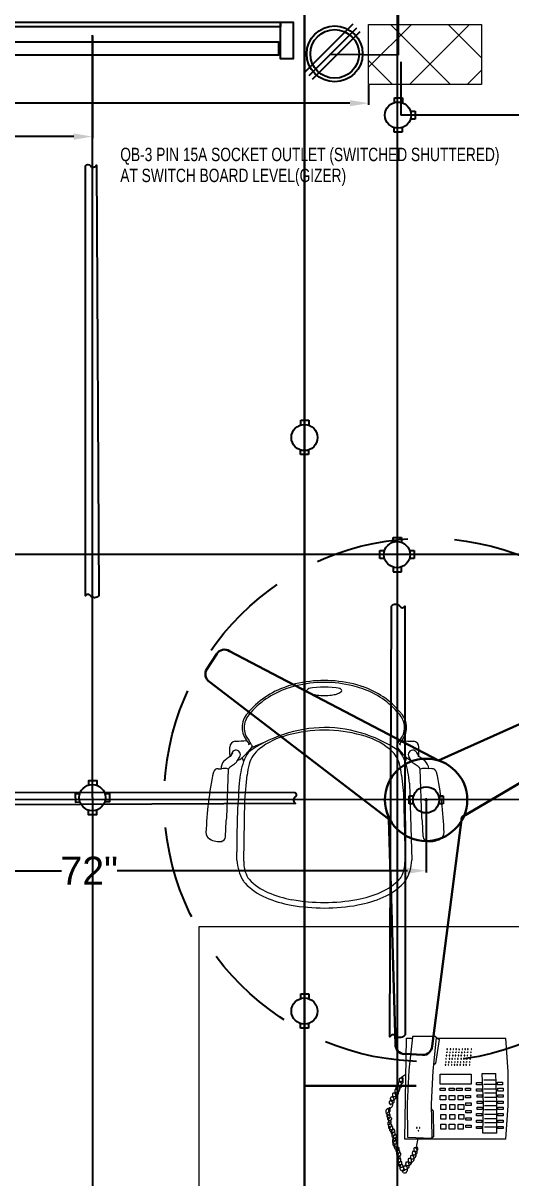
# Model space of a CAD drawing. Header units: inches. Extents: x 112 to 4169, y -2569 to 841.
# Drawn here: x 719.1 to 771.2, y -1002.8 to -879.3 of the extents above; entities that cross this region are included whole.
import ezdxf

# ---------------------------------------------------------------- set-up
doc = ezdxf.new("R2010")
doc.units = ezdxf.units.IN
doc.header["$MEASUREMENT"] = 0
doc.linetypes.add('DASHED', pattern=[0.75, 0.5, -0.25])
doc.layers.get('Defpoints').update_dxf_attribs({"lineweight": 0})
for name, color, linetype in [('Cables', 7, 'Continuous'), ('Layer 1', 7, 'Continuous'), ('Lights', 7, 'Continuous'), ('PVC Conduit and Circular Boxes', 7, 'Continuous'), ('Sockets', 7, 'Continuous')]:
    doc.layers.add(name, color=color, linetype=linetype)
for name, color, linetype, lineweight in [('E-CF-Ceiling-Fan', 42, 'Continuous', 30), ('ID-FURN', 7, 'Continuous', 15), ('Switchboard', 30, 'Continuous', 13)]:
    doc.layers.add(name, color=color, linetype=linetype, lineweight=lineweight)
doc.styles.get("Standard").update_dxf_attribs({"font": 'arial.ttf'})
doc.styles.add('Swiss721', font='swisscl.ttf')
doc.dimstyles.get("Standard").update_dxf_attribs({"dimtxt": 3, "dimasz": 2, "dimexe": 0.18, "dimexo": 0.0625, "dimgap": 0.09, "dimtad": 0, "dimtih": 1, "dimtoh": 1, "dimdec": 0, "dimzin": 0, "dimdsep": 46, "dimtxsty": 'Standard', "dimcen": 0.09, "dimclrd": 5, "dimadec": 0, "dimazin": 0, "dimtfac": 1, "dimtdec": 0, "dimtofl": 0, "dimtmove": 0, "dimatfit": 3, "dimfxl": 1, "dimtolj": 1, "dimtzin": 0, "dimarcsym": 0})

# ---------------------------------------------------------------- blocks, each defined once
blk = doc.blocks.new("VISITOR'S CHAIR")
at = {"layer": 'ID-FURN'}
for p, q in [((-238.2, 446.3), (-237.2, 446.4)), ((-206.3, 445.5), (-200.5, 437.8)), ((-200.5, 437.8), (-204.1, 436)), ((-194.5, 436.8), (-202.2, 448.9)), ((-159.3, 443.5), (-195.6, 428)), ((194, 436.8), (201.7, 448.9)), ((205.7, 445.5), (199.9, 437.8)), ((199.9, 437.8), (203.6, 436)), ((-252.9, 410.4), (-252.9, 430.1)), ((-246, 415.4), (-252.2, 404.9)), ((-233.9, 391.5), (-226.3, 404.1)), ((-209.3, 412.3), (-220.1, 402)), ((-220.1, 402), (-216.3, 391.6)), ((-194.5, 429.2), (-209.3, 412.3)), ((194, 429.2), (208.8, 412.3)), ((208.8, 412.3), (219.5, 402)), ((219.5, 402), (215.7, 391.6)), ((233.4, 391.5), (225.8, 404.1)), ((245.5, 415.4), (251.7, 404.9)), ((252.4, 410.4), (252.4, 430.1)), ((-283.6, 372.6), (-275.2, 372.4)), ((-260.9, 241.4), (-256.5, 371.2)), ((-251, 378.4), (-240.1, 385.8)), ((250.5, 378.4), (239.5, 385.8)), ((260.4, 241.4), (255.9, 371.2)), ((286.6, 372.6), (278.2, 372.4)), ((-212.8, 288.2), (-206.4, 356.1)), ((206, 355.1), (211.1, 306.6)), ((226.9, 334), (233.3, 127.6)), ((-215.8, 125.5), (-212.8, 288.2)), ((211.1, 306.6), (215.2, 125.7)), ((-264.1, 191.1), (-262.6, 231.9)), ((-262.6, 231.9), (-260.9, 241.4)), ((262, 231.9), (260.4, 241.4)), ((263.5, 191.1), (262, 231.9)), ((-233.8, 127.6), (-234.4, 150.3))]:
    blk.add_line(p, q, dxfattribs=at)
for centre, major_axis, ratio, start_param, end_param in [((-30.7, 376.8), (160.1, 160.1), 1, 1.106098, 1.669765), ((-30.7, 376.8), (156.4, 156.4), 1, 1.106098, 1.669765), ((-25.5, 384.4), (156.3, 156.3), 1, 1.024131, 1.139863), ((-25.5, 384.4), (-152.5, 152.5), 1, -0.546665, -0.430933), ((0, 279.6), (232.5, 232.5), 1, 0.786111, 1.024131), ((0, 279.6), (-228.8, 228.8), 1, -0.784686, -0.546665), ((-22.4, 552.7), (28, 28), 1, 1.306571, 1.384862), ((-0.3, 358.6), (-164.3, 164.3), 1, -0.967168, -0.603629), ((-0.5, 279.6), (232.5, 232.5), 1, 0.546665, 0.784686), ((-0.5, 279.6), (-228.8, 228.8), 1, -1.024131, -0.786111), ((21.8, 552.7), (-28, 28), 1, -1.384862, -1.299686), ((25, 384.4), (-152.5, 152.5), 1, -1.139863, -1.024131), ((25, 384.4), (-156.3, 156.3), 1, -1.139863, -1.024131), ((27.8, 374.8), (158.5, 158.5), 1, 6.197379, 6.741162), ((27.8, 374.8), (-162.3, 162.3), 1, 4.626582, 5.170366), ((-42.1, 581.5), (-3.34, 3.34), 1, -0.185935, 0.785398), ((-42.1, 581.5), (3.34, 3.34), 1, 2.356194, 3.327527), ((-22.4, 610.3), (-28, 28), 1, 1.756731, 2.080357), ((-9.1, 657.2), (-62.5, 62.5), 1, 2.080357, 2.239483), ((-0.3, 732.5), (-116.1, 116.1), 1, 2.239483, 2.356194), ((-0.3, 732.5), (-116.1, 116.1), 1, 2.356194, 2.472906), ((8.6, 657.2), (62.5, 62.5), 1, 4.043702, 4.202828), ((21.8, 610.3), (28, 28), 1, 4.202828, 4.526454), ((41.5, 581.5), (3.34, 3.34), 1, 5.497787, 6.46912), ((41.5, 581.5), (-3.34, 3.34), 1, 2.955658, 3.926991), ((-162.3, 482.7), (40.7, 40.7), 1, 1.641382, 2.3562), ((-162.3, 482.7), (-37, 37), 1, 0.070585, 0.785404), ((85, 416), (108.9, 108.9), 1, 6.212612, 6.231759), ((161.7, 482.7), (37, 37), 1, 5.497793, 6.212612), ((85, 416), (112.6, 112.6), 1, 6.212612, 6.231759), ((161.7, 482.7), (-40.7, 40.7), 1, 3.926985, 4.641803), ((-162.3, 482.7), (40.7, 40.7), 1, 2.3562, 3.058022), ((-162.3, 482.7), (37, 37), 1, 2.3562, 3.058022), ((3.5, 124), (253.6, 253.6), 1, 0.795932, 1.416989), ((-0.3, 117.9), (253.1, 253.1), 1, 0.505105, 1.065692), ((-2.1, 130.4), (-249.1, 249.1), 1, -1.424708, -0.790588), ((161.7, 482.7), (-37, 37), 1, 3.225371, 3.926997), ((161.7, 482.7), (40.7, 40.7), 1, 4.795959, 5.497781), ((-236.4, 429.9), (11.7, 11.7), 1, 0.895345, 2.346242), ((-232, 599.7), (-108.4, 108.4), 1, 2.322741, 2.51101), ((-199.3, 433), (4.34, 4.34), 1, 4.766338, 6.168083), ((-51.2, 268.5), (140.9, 140.9), 1, 1.029343, 1.444292), ((50.6, 268.5), (140.9, 140.9), 1, 0.126504, 0.541453), ((198.8, 433), (4.34, 4.34), 1, 1.685898, 3.087644), ((232.9, 610.8), (116.4, 116.4), 1, 3.774404, 3.956147), ((235.9, 429.9), (-11.7, 11.7), 1, 3.936943, 5.38784), ((-207.6, 326.1), (-64, 64), 1, -0.27183, -0.033972), ((-236.6, 411), (11.5, 11.5), 1, 2.359032, 2.700427), ((-236.3, 410.5), (-8.33, 8.33), 1, 3.308932, 6.927895), ((-237.4, 417.6), (-16.4, 16.4), 1, 2.597956, 3.176359), ((-117.7, 355.6), (-74.2, 74.2), 1, 0.158797, 0.434217), ((-122.3, 361.1), (-58.3, 58.3), 1, -0.121154, 0.49051), ((121.8, 361.1), (-58.3, 58.3), 1, 4.221879, 4.833543), ((117.2, 355.6), (74.2, 74.2), 1, 5.848968, 6.124388), ((236.9, 417.6), (-16.4, 16.4), 1, 1.53603, 2.114433), ((235.8, 410.5), (8.33, 8.33), 1, 5.638476, 9.257439), ((236.1, 411), (-11.5, 11.5), 1, 3.582758, 3.924153), ((207.1, 326.1), (64, 64), 1, 0.033972, 0.27183), ((-284.6, 360.2), (-8.76, 8.76), 1, -0.863376, 0.564498), ((-245.5, 374), (-29, 9), 0.940619, -0.371164, 0.371164), ((-268.2, 332.2), (2.3, 41.2), 0.843481, -0.27588, 0.27588), ((-243.2, 366.7), (9.99, 9.99), 1, 1.377732, 2.024937), ((-248.6, 401.1), (12.4, 12.4), 1, 4.437336, 4.934607), ((17, 316.6), (173.3, 173.3), 1, 2.044581, 2.285039), ((45.2, 326.1), (-179.2, 179.2), 1, 0.550308, 0.670712), ((-45.7, 326.1), (-179.2, 179.2), 1, 4.041677, 4.162081), ((-17.5, 316.6), (173.3, 173.3), 1, 5.568943, 5.8094), ((248.1, 401.1), (-12.4, 12.4), 1, 1.348578, 1.845849), ((242.6, 366.7), (9.99, 9.99), 1, 5.829045, 6.47625), ((269.1, 332.1), (-29.2, 29.2), 1, -1.014167, -0.462408), ((248.3, 369.9), (21.5, 21.5), 1, 5.582202, 6.32453), ((287.6, 360.2), (8.76, 8.76), 1, 5.718688, 7.146561), ((602.9, 170), (-650.5, 650.5), 1, 0.573881, 0.750879), ((-599.9, 170), (-650.5, 650.5), 1, 3.96151, 4.138508), ((1965.9, 158.7), (1555.9, 1555.9), 1, 2.276461, 2.36002), ((-297.3, 201.7), (13.6, 13.6), 1, 2.322194, 3.388756), ((-276.9, 191.2), (-9.06, 9.06), 1, 2.406079, 3.903189), ((276.4, 191.2), (-9.06, 9.06), 1, 0.8092, 2.30631), ((300.2, 201.7), (-13.6, 13.6), 1, 2.89443, 3.960991), ((-280.7, 229.2), (36.4, 36.4), 1, 3.399296, 4.068112), ((283.7, 229.2), (-36.4, 36.4), 1, 2.215073, 2.88389), ((-110, 135.1), (87.7, 87.7), 1, 2.416541, 2.868914), ((-119, 125.5), (68.4, 68.4), 1, 2.356783, 2.833835), ((118.4, 125.7), (68.4, 68.4), 1, 5.032166, 5.498375), ((110.4, 135), (-87, 87), 1, 3.422629, 3.866448), ((-133.1, 134.8), (-73.8, 73.8), 1, 1.404983, 1.497112), ((-89.5, 183.7), (-119.9, 119.9), 1, 1.547695, 1.947381), ((-169.4, 107.4), (-31.3, 31.3), 1, 1.42524, 1.547695), ((-89.5, 183.7), (109.4, 109.4), 1, 3.118491, 3.518177), ((88.8, 184.1), (109.4, 109.4), 1, 4.339484, 4.739169), ((88.8, 184.1), (119.9, 119.9), 1, 4.339484, 4.739169), ((169, 108.1), (31.3, 31.3), 1, 4.739169, 4.873442), ((136.9, 131.9), (-69.9, 69.9), 1, 3.217039, 3.320838), ((-36, 307.2), (204.6, 204.6), 1, 3.518177, 3.750397), ((34.9, 307.3), (-204.6, 204.6), 1, 2.536468, 2.768687), ((-36, 307.2), (-215, 215), 1, 1.947381, 2.1796), ((-0.9, 503.9), (-356.3, 356.3), 1, 2.1796, 2.358034), ((-0.9, 503.9), (-345.8, 345.8), 1, 2.1796, 2.358034), ((-0.9, 503.9), (345.8, 345.8), 1, 3.92883, 4.107264), ((-0.9, 503.9), (-356.3, 356.3), 1, 2.358034, 2.536468), ((34.9, 307.3), (-215, 215), 1, 2.536468, 2.768687)]:
    blk.add_ellipse(centre, major_axis=major_axis, ratio=ratio, start_param=start_param, end_param=end_param, dxfattribs=at)
blk = doc.blocks.new('TELEPHONE')
at = {"layer": 'Layer 1', "lineweight": 9}
for points in [[(10.5, 13.62), (10.32, 13.62), (10.26, 13.56), (10.2, 13.5), (10.08, 13.38), (10.08, 13.02), (10.14, 12.9), (10.2, 12.84)], [(10.74, 14.04), (10.68, 14.04), (10.56, 13.98), (10.5, 13.98), (10.32, 13.8), (10.32, 13.5), (10.38, 13.38), (10.38, 13.32), (10.44, 13.26)], [(10.92, 14.4), (10.74, 14.4), (10.62, 14.34), (10.62, 14.28), (10.56, 14.22), (10.5, 14.1), (10.5, 13.86), (10.56, 13.8), (10.62, 13.74), (10.68, 13.68)], [(10.68, 13.5), (10.68, 13.56), (10.62, 13.62), (10.5, 13.62)], [(10.92, 13.92), (10.86, 13.98), (10.8, 14.04), (10.68, 14.04)], [(10.68, 13.68), (10.74, 13.68), (10.74, 13.62), (10.8, 13.62), (10.8, 13.68), (10.86, 13.68), (10.92, 13.74), (10.92, 13.8)], [(10.8, 14.1), (10.8, 14.04), (10.98, 14.04), (10.98, 14.1), (11.04, 14.1), (11.04, 14.34)], [(11.1, 13.5), (11.16, 13.5), (11.28, 13.62), (11.28, 13.68), (11.34, 13.68), (11.34, 13.98), (11.28, 13.98), (11.28, 14.04), (11.22, 14.1), (11.16, 14.1), (11.1, 14.16), (10.92, 14.16), (10.86, 14.1), (10.8, 14.1)], [(10.92, 13.8), (10.92, 13.92)], [(11.1, 13.8), (11.04, 13.8), (11.04, 13.74), (10.98, 13.68), (10.98, 13.62), (11.04, 13.56)], [(11.16, 13.2), (11.28, 13.2), (11.34, 13.26), (11.46, 13.38), (11.46, 13.56), (11.4, 13.62), (11.4, 13.68), (11.34, 13.74), (11.28, 13.74), (11.28, 13.8), (11.1, 13.8)], [(9.9, 12.48), (9.72, 12.48), (9.48, 12.24), (9.48, 11.88), (9.6, 11.76)], [(10.02, 12.9), (9.9, 12.9), (9.78, 12.84), (9.72, 12.78), (9.66, 12.72), (9.66, 12.66), (9.6, 12.6), (9.6, 12.36), (9.66, 12.24), (9.66, 12.18), (9.72, 12.12)], [(10.26, 13.32), (10.14, 13.32), (10.08, 13.26), (10.02, 13.26), (9.96, 13.2), (9.9, 13.14), (9.84, 13.08), (9.78, 12.96), (9.78, 12.84), (9.84, 12.72), (9.84, 12.66), (9.9, 12.6), (9.96, 12.54)], [(9.96, 12.36), (9.96, 12.48), (9.78, 12.48)], [(10.02, 12.24), (10.02, 12.3), (9.96, 12.36)], [(10.2, 12.78), (10.14, 12.84), (10.14, 12.9), (10.02, 12.9)], [(10.44, 13.08), (10.44, 13.14), (10.38, 13.2), (10.32, 13.26), (10.26, 13.26), (10.2, 13.32), (10.14, 13.32)], [(10.2, 12.84), (10.38, 12.84), (10.44, 12.9), (10.44, 12.96)], [(10.44, 13.26), (10.68, 13.26), (10.68, 13.38), (10.74, 13.38)], [(10.44, 12.96), (10.44, 13.08)], [(10.74, 13.38), (10.74, 13.44), (10.68, 13.5)], [(11.04, 13.56), (11.04, 13.5), (11.1, 13.5)], [(11.22, 13.5), (11.16, 13.5), (11.1, 13.44)], [(11.1, 13.44), (11.1, 13.26)], [(11.1, 13.26), (11.1, 13.2), (11.16, 13.2)], [(11.22, 12.96), (11.22, 12.9), (11.4, 12.9), (11.46, 12.96), (11.52, 13.02), (11.52, 13.08), (11.58, 13.14), (11.58, 13.32), (11.52, 13.38), (11.52, 13.44), (11.46, 13.44), (11.4, 13.5), (11.16, 13.5)], [(11.34, 13.2), (11.28, 13.2), (11.28, 13.14), (11.22, 13.14), (11.22, 12.96)], [(11.34, 12.6), (11.28, 12.54), (11.22, 12.48), (11.22, 12.3)], [(11.4, 12.84), (11.28, 12.84), (11.28, 12.78)], [(11.28, 12.24), (11.34, 12.24), (11.4, 12.3), (11.46, 12.3), (11.52, 12.36), (11.52, 12.42), (11.58, 12.48), (11.58, 12.66), (11.52, 12.72), (11.52, 12.78), (11.46, 12.84), (11.4, 12.84)], [(11.28, 12.78), (11.28, 12.66), (11.34, 12.6)], [(11.34, 12.6), (11.46, 12.6), (11.52, 12.66), (11.58, 12.72), (11.64, 12.78), (11.64, 13.02), (11.58, 13.08), (11.52, 13.14), (11.46, 13.2), (11.34, 13.2)], [(11.4, 11.94), (11.46, 11.94), (11.52, 12), (11.58, 12), (11.64, 12.06), (11.64, 12.12), (11.7, 12.18), (11.7, 12.42), (11.64, 12.42), (11.64, 12.48), (11.58, 12.54), (11.52, 12.54), (11.46, 12.6), (11.34, 12.6)], [(9.66, 12.06), (9.54, 12.06), (9.42, 11.94), (9.42, 11.7), (9.48, 11.7), (9.48, 11.64), (9.6, 11.64)], [(9.42, 10.68), (9.6, 11.64)], [(9.6, 11.76), (9.66, 11.7), (9.78, 11.7), (9.78, 11.76), (9.84, 11.76), (9.84, 11.82)], [(9.84, 12), (9.78, 12.06), (9.66, 12.06)], [(9.72, 12.12), (9.96, 12.12), (9.96, 12.18), (10.02, 12.24)], [(9.84, 11.82), (9.84, 12)], [(11.22, 12.3), (11.28, 12.3), (11.28, 12.24)], [(11.4, 12.24), (11.34, 12.18), (11.34, 12.06), (11.4, 12)], [(11.46, 11.64), (11.52, 11.64), (11.58, 11.7), (11.64, 11.7), (11.7, 11.76), (11.7, 11.82), (11.76, 11.88), (11.76, 12.06), (11.7, 12.12), (11.7, 12.18), (11.64, 12.24), (11.58, 12.24), (11.52, 12.3), (11.46, 12.3), (11.4, 12.24)], [(11.4, 12), (11.4, 11.94)], [(11.46, 11.94), (11.4, 11.88), (11.4, 11.7)], [(11.4, 11.7), (11.46, 11.7), (11.46, 11.64)], [(11.52, 12), (11.46, 11.94)], [(11.64, 11.28), (11.76, 11.28), (11.82, 11.34), (11.88, 11.4), (11.88, 11.46), (11.94, 11.52), (11.94, 11.7), (11.88, 11.76), (11.88, 11.82), (11.82, 11.82), (11.76, 11.88), (11.52, 11.88)], [(11.64, 11.58), (11.58, 11.52)], [(11.58, 11.52), (11.58, 11.34)], [(11.58, 11.34), (11.58, 11.28), (11.64, 11.28)], [(11.7, 11.7), (11.7, 11.64), (11.64, 11.64)], [(11.76, 10.98), (11.82, 10.98), (11.88, 11.04), (11.94, 11.04), (12, 11.1), (12, 11.16), (12.06, 11.22), (12.06, 11.4), (12, 11.46), (12, 11.52), (11.94, 11.52), (11.88, 11.58), (11.82, 11.58), (11.76, 11.64), (11.7, 11.64), (11.64, 11.58), (11.7, 11.58)], [(11.76, 11.28), (11.7, 11.22), (11.7, 11.04)], [(11.82, 11.34), (11.82, 11.28), (11.76, 11.28)], [(11.82, 10.68), (11.94, 10.68), (12.06, 10.8), (12.12, 10.86), (12.12, 11.1), (12.06, 11.16), (12, 11.22), (12, 11.28), (11.88, 11.28), (11.82, 11.34)], [(0, 10.8), (-0.24, 7.2), (-0.24, 3.6), (0, 0)], [(0, 10.8), (10.8, 10.8)], [(0.96, 10.14), (2.46, 10.14)], [(0.96, 10.14), (0.96, 6.96), (1.08, 3.78)], [(2.46, 10.14), (2.4, 6.96), (2.52, 3.78)], [(7.44, -0.06), (7.8, 3.48), (7.98, 7.02), (7.92, 10.62)], [(7.68, 10.5), (7.92, 10.68)], [(7.68, 10.5), (7.74, 7.8), (7.98, 7.5)], [(7.98, 10.68), (7.92, 10.68), (7.92, 10.62)], [(10.44, 10.56), (7.98, 10.68)], [(9.3, 9.9), (9.36, 9.84), (9.36, 9.9), (9.3, 9.9)], [(9.96, -0.12), (10.38, 3.42), (10.56, 6.96), (10.5, 10.5)], [(10.5, 10.5), (10.5, 10.56), (10.44, 10.56)], [(10.8, 10.8), (10.62, 0)], [(11.7, 11.04), (11.76, 10.98)], [(11.76, 10.62), (11.7, 10.56), (11.7, 10.38)], [(11.7, 10.38), (11.76, 10.38), (11.76, 10.32)], [(11.88, 10.92), (11.76, 10.92), (11.76, 10.86)], [(11.76, 10.32), (11.82, 10.32), (11.88, 10.38), (11.94, 10.38), (12, 10.44), (12, 10.5), (12.06, 10.56), (12.06, 10.74), (12, 10.8), (12, 10.86), (11.94, 10.92), (11.88, 10.92)], [(11.76, 10.86), (11.76, 10.74)], [(11.76, 10.74), (11.82, 10.68)], [(11.82, 10.68), (11.76, 10.62)], [(11.88, 10.08), (11.88, 10.02), (11.94, 10.02), (12, 10.08), (12.06, 10.08), (12.12, 10.14), (12.12, 10.2), (12.18, 10.26), (12.18, 10.5), (12.12, 10.5), (12.12, 10.56), (12.06, 10.62), (12, 10.62), (11.94, 10.68), (11.82, 10.68)], [(11.94, 10.38), (11.88, 10.38), (11.88, 10.32), (11.82, 10.26), (11.82, 10.14), (11.88, 10.08)], [(11.94, 10.02), (11.88, 9.96), (11.88, 9.84), (11.94, 9.78), (11.94, 9.72)], [(11.94, 9.72), (12, 9.72), (12.06, 9.78), (12.12, 9.78), (12.18, 9.84), (12.18, 9.9), (12.24, 9.96), (12.24, 10.2), (12.18, 10.2), (12.18, 10.26), (12.12, 10.32), (12.06, 10.32), (12, 10.38), (11.94, 10.38)], [(12, 10.08), (11.94, 10.02)], [(12.12, 9.42), (12.18, 9.42), (12.24, 9.48), (12.3, 9.48), (12.36, 9.54), (12.42, 9.6), (12.42, 9.84), (12.36, 9.9), (12.36, 9.96), (12.3, 9.96), (12.24, 10.02), (12.18, 10.02), (12.12, 10.08), (12.06, 10.08), (12, 10.02)], [(0.84, 9.42), (0.3, 9.42), (0.3, 9.66), (0.84, 9.66)], [(0.84, 8.76), (0.3, 8.76), (0.3, 9), (0.84, 9)], [(0.84, 9.66), (0.84, 9.42)], [(0.84, 9), (0.84, 8.76)], [(2.28, 9.48), (1.08, 9.48)], [(2.28, 9), (1.08, 9)], [(3.12, 9.42), (2.58, 9.42), (2.58, 9.66), (3.12, 9.66)], [(3.12, 8.76), (2.58, 8.76), (2.58, 9), (3.12, 9)], [(3.12, 9.66), (3.12, 9.42)], [(3.12, 9), (3.12, 8.76)], [(4.26, 9.3), (3.72, 9.3), (3.72, 9.54), (4.26, 9.54)], [(4.26, 8.52), (3.72, 8.52), (3.72, 8.76), (4.26, 8.76)], [(4.26, 9.54), (4.26, 9.3)], [(4.26, 8.76), (4.26, 8.52)], [(4.56, 9.72), (5.1, 9.72)], [(4.56, 9.18), (4.56, 9.72)], [(5.1, 9.18), (4.56, 9.18)], [(5.1, 9.72), (5.1, 9.18)], [(6.06, 9.18), (5.46, 9.18), (5.46, 9.72), (6.06, 9.72)], [(6.06, 9.72), (6.06, 9.18)], [(6.96, 9.18), (6.42, 9.18), (6.42, 9.72), (6.96, 9.72)], [(6.96, 9.72), (6.96, 9.18)], [(9.24, 9.6), (9.18, 9.6), (9.18, 9.54), (9.24, 9.54), (9.24, 9.6)], [(9.18, 9.6), (9.18, 9.6)], [(9.54, 9.6), (9.48, 9.6), (9.48, 9.54), (9.54, 9.54), (9.54, 9.6)], [(9.48, 9.6), (9.48, 9.6)], [(12.12, 9.72), (12.06, 9.66), (12.06, 9.48)], [(12.06, 9.48), (12.12, 9.48), (12.12, 9.42)], [(12.18, 9.78), (12.12, 9.72)], [(12.3, 9.48), (12.3, 9.42), (12.24, 9.42), (12.24, 9.36), (12.18, 9.3), (12.18, 9.24), (12.24, 9.18)], [(12.3, 8.82), (12.24, 8.76), (12.24, 8.7), (12.18, 8.64), (12.18, 8.58), (12.24, 8.52)], [(12.36, 9.06), (12.3, 9.06), (12.24, 9)], [(12.24, 9), (12.24, 8.94), (12.3, 8.88), (12.3, 8.82), (12.36, 8.82)], [(12.36, 8.82), (12.42, 8.82), (12.42, 8.88), (12.48, 8.88), (12.6, 9), (12.6, 9.24), (12.54, 9.3), (12.54, 9.36), (12.48, 9.42), (12.42, 9.42), (12.36, 9.48), (12.3, 9.48)], [(12.3, 8.46), (12.36, 8.46), (12.42, 8.52), (12.48, 8.58), (12.54, 8.64), (12.54, 8.94), (12.42, 9.06), (12.36, 9.06)], [(0.84, 8.04), (0.3, 8.04), (0.3, 8.28), (0.84, 8.28)], [(0.84, 7.38), (0.3, 7.38), (0.3, 7.62), (0.84, 7.62)], [(0.84, 8.28), (0.84, 8.04)], [(0.84, 7.62), (0.84, 7.38)], [(2.28, 8.58), (1.08, 8.58)], [(2.28, 8.1), (1.08, 8.1)], [(2.28, 7.62), (1.08, 7.62)], [(3.06, 7.38), (2.52, 7.38), (2.52, 7.62), (3.06, 7.62)], [(3.12, 8.04), (2.58, 8.04), (2.58, 8.28), (3.12, 8.28)], [(3.06, 7.62), (3.06, 7.38)], [(3.12, 8.28), (3.12, 8.04)], [(4.26, 7.74), (3.72, 7.74), (3.72, 7.98), (4.26, 7.98)], [(4.26, 7.98), (4.26, 7.74)], [(4.5, 8.64), (5.04, 8.64)], [(4.5, 8.16), (4.5, 8.64)], [(5.04, 8.16), (4.5, 8.16)], [(4.5, 7.62), (5.1, 7.62)], [(4.5, 7.08), (4.5, 7.62)], [(5.04, 8.64), (5.04, 8.16)], [(5.1, 7.62), (5.1, 7.08)], [(6, 8.16), (5.46, 8.16), (5.46, 8.64), (6, 8.64)], [(6, 7.08), (5.46, 7.08), (5.46, 7.62), (6, 7.62)], [(6, 8.64), (6, 8.16)], [(6, 7.62), (6, 7.08)], [(6.96, 8.16), (6.42, 8.16), (6.42, 8.64), (6.96, 8.64)], [(6.96, 7.08), (6.42, 7.08), (6.42, 7.62), (6.96, 7.62)], [(6.96, 8.64), (6.96, 8.16)], [(6.96, 7.62), (6.96, 7.08)], [(12.36, 7.44), (12.3, 7.44), (12.12, 7.26), (12.12, 7.2), (12.06, 7.14), (12.06, 6.9), (12.12, 6.84), (12.18, 6.78), (12.24, 6.72)], [(12.24, 8.52), (12.24, 8.46), (12.3, 8.46)], [(12.42, 8.52), (12.36, 8.46)], [(12.36, 8.46), (12.36, 8.22)], [(12.36, 8.22), (12.36, 8.16), (12.42, 8.16)], [(12.48, 7.86), (12.42, 7.86), (12.36, 7.8)], [(12.36, 7.8), (12.36, 7.5), (12.42, 7.5)], [(12.42, 7.5), (12.6, 7.5), (12.72, 7.62), (12.78, 7.62), (12.78, 7.68), (12.84, 7.74), (12.84, 7.92), (12.78, 7.98), (12.78, 8.04), (12.72, 8.1), (12.66, 8.16), (12.6, 8.16), (12.48, 8.22)], [(12.48, 8.22), (12.42, 8.22), (12.42, 8.16)], [(12.42, 8.16), (12.42, 7.92)], [(12.42, 7.92), (12.42, 7.86), (12.48, 7.86)], [(0.84, 6.72), (0.3, 6.72), (0.3, 6.96), (0.84, 6.96)], [(0.84, 6.06), (0.3, 6.06), (0.3, 6.3), (0.84, 6.3)], [(0.84, 6.96), (0.84, 6.72)], [(0.84, 6.3), (0.84, 6.06)], [(2.28, 7.2), (1.08, 7.2)], [(2.28, 6.72), (1.08, 6.72)], [(2.28, 6.3), (1.08, 6.3)], [(3.06, 6.72), (2.52, 6.72), (2.52, 6.96), (3.06, 6.96)], [(3.06, 6.06), (2.52, 6.06), (2.52, 6.3), (3.06, 6.3)], [(3.06, 6.96), (3.06, 6.72)], [(3.06, 6.3), (3.06, 6.06)], [(4.26, 6.9), (3.72, 6.9), (3.72, 7.2), (4.26, 7.2)], [(4.32, 6.12), (3.78, 6.12), (3.78, 6.36), (4.32, 6.36)], [(4.26, 7.2), (4.26, 6.9)], [(4.32, 6.36), (4.32, 6.12)], [(5.1, 7.08), (4.5, 7.08)], [(4.56, 6.6), (5.1, 6.6)], [(4.56, 6.12), (4.56, 6.6)], [(5.1, 6.6), (5.1, 6.12)], [(6.06, 6.12), (5.46, 6.12), (5.46, 6.6), (6.06, 6.6)], [(6.06, 6.6), (6.06, 6.12)], [(7.02, 6.12), (6.42, 6.12), (6.42, 6.6), (7.02, 6.6)], [(7.02, 6.6), (7.02, 6.12)], [(11.94, 6.24), (11.76, 6.24), (11.7, 6.18), (11.46, 5.94), (11.46, 5.76), (11.52, 5.7), (11.52, 5.64), (11.58, 5.52), (11.64, 5.52)], [(12.18, 6.66), (12.06, 6.66), (12, 6.6), (11.94, 6.6), (11.88, 6.54), (11.82, 6.48), (11.76, 6.42), (11.76, 6.36), (11.7, 6.24), (11.7, 6.18), (11.76, 6.12), (11.76, 6), (11.88, 5.88)], [(12.36, 7.08), (12.3, 7.02), (12.12, 7.02), (12.06, 6.96), (12, 6.9), (11.94, 6.84), (11.94, 6.48), (12, 6.42), (12, 6.36), (12.06, 6.3)], [(12.12, 6.12), (12.12, 6.18), (12.06, 6.18), (12.06, 6.24), (11.94, 6.24)], [(12.06, 6.3), (12.12, 6.3), (12.18, 6.24), (12.24, 6.3), (12.3, 6.3), (12.3, 6.36), (12.36, 6.42), (12.36, 6.48), (12.3, 6.54)], [(12.3, 6.54), (12.3, 6.6), (12.24, 6.6), (12.24, 6.66), (12.12, 6.66)], [(12.48, 6.96), (12.42, 6.96), (12.42, 7.02), (12.36, 7.02), (12.36, 7.08), (12.3, 7.08), (12.24, 7.02)], [(12.24, 6.72), (12.24, 6.66), (12.36, 6.66), (12.36, 6.72), (12.42, 6.72), (12.48, 6.78), (12.48, 6.84)], [(12.48, 6.84), (12.48, 6.96)], [(0.84, 5.34), (0.3, 5.34), (0.3, 5.64), (0.84, 5.64)], [(0.9, 4.68), (0.36, 4.68), (0.36, 4.98), (0.9, 4.98)], [(0.84, 5.64), (0.84, 5.34)], [(0.9, 4.98), (0.9, 4.68)], [(2.28, 5.82), (1.08, 5.82)], [(2.34, 5.4), (1.08, 5.4)], [(3.12, 5.4), (2.58, 5.4), (2.58, 5.64), (3.12, 5.64)], [(3.12, 4.74), (2.58, 4.74), (2.58, 4.98), (3.12, 4.98)], [(3.12, 5.64), (3.12, 5.4)], [(3.12, 4.98), (3.12, 4.74)], [(4.32, 5.34), (3.78, 5.34), (3.78, 5.58), (4.32, 5.58)], [(4.32, 5.58), (4.32, 5.34)], [(5.1, 6.12), (4.56, 6.12)], [(4.68, 5.58), (5.28, 5.58)], [(4.68, 5.34), (4.68, 5.58)], [(5.28, 5.34), (4.68, 5.34)], [(5.28, 5.58), (5.28, 5.34)], [(6.06, 5.34), (5.52, 5.34), (5.52, 5.58), (6.06, 5.58)], [(6.06, 5.58), (6.06, 5.34)], [(7.02, 5.34), (6.48, 5.34), (6.48, 5.58), (7.02, 5.58)], [(7.02, 5.58), (7.02, 5.34)], [(11.46, 5.04), (11.34, 5.04), (11.28, 4.98), (11.22, 4.98), (10.98, 4.74), (10.98, 4.56), (11.04, 4.5), (11.04, 4.38), (11.16, 4.26)], [(11.58, 5.46), (11.52, 5.46), (11.4, 5.4), (11.34, 5.4), (11.28, 5.34), (11.22, 5.28), (11.16, 5.22), (11.16, 4.8), (11.28, 4.68)], [(11.76, 5.82), (11.64, 5.82), (11.52, 5.76), (11.46, 5.76), (11.4, 5.7), (11.4, 5.58), (11.34, 5.52), (11.34, 5.28), (11.4, 5.22), (11.46, 5.16), (11.46, 5.1)], [(11.52, 4.92), (11.52, 4.98), (11.46, 4.98), (11.46, 5.04), (11.34, 5.04)], [(11.46, 5.1), (11.52, 5.1), (11.52, 5.04), (11.64, 5.04), (11.64, 5.1), (11.7, 5.1), (11.7, 5.16), (11.76, 5.16), (11.76, 5.22)], [(11.76, 5.34), (11.7, 5.34), (11.7, 5.4), (11.64, 5.4), (11.64, 5.46), (11.52, 5.46)], [(11.64, 5.52), (11.64, 5.46), (11.82, 5.46), (11.82, 5.52), (11.88, 5.52), (11.88, 5.7)], [(11.88, 5.7), (11.88, 5.76), (11.82, 5.76), (11.82, 5.82), (11.7, 5.82)], [(11.76, 5.22), (11.76, 5.34)], [(2.52, 3.78), (1.08, 3.78)], [(2.34, 4.92), (1.14, 4.92)], [(2.34, 4.44), (1.14, 4.44)], [(3.72, 4.92), (7.02, 4.92)], [(3.72, 3.84), (3.72, 4.92)], [(7.02, 3.84), (3.72, 3.84)], [(7.02, 4.92), (7.02, 3.84)], [(11.1, 4.14), (10.68, 3.84)], [(11.22, 4.62), (11.1, 4.62), (10.98, 4.5), (10.98, 4.26), (11.04, 4.2), (11.1, 4.2), (11.1, 4.14)], [(11.16, 4.26), (11.34, 4.26), (11.34, 4.32), (11.4, 4.32), (11.4, 4.5)], [(11.4, 4.5), (11.4, 4.56), (11.34, 4.56), (11.34, 4.62), (11.22, 4.62)], [(11.28, 4.68), (11.52, 4.68), (11.52, 4.8)], [(11.52, 4.8), (11.52, 4.92)], [(3.84, 2.82), (3.9, 2.82), (3.9, 2.88), (3.84, 2.88), (3.84, 2.82)], [(4.2, 2.82), (4.26, 2.82), (4.26, 2.88), (4.2, 2.88), (4.2, 2.82)], [(4.5, 2.82), (4.56, 2.82), (4.56, 2.88), (4.5, 2.88), (4.5, 2.82)], [(4.8, 2.52), (4.86, 2.52), (4.86, 2.58), (4.8, 2.58), (4.8, 2.52)], [(4.86, 2.82), (4.92, 2.82), (4.92, 2.88), (4.86, 2.88), (4.86, 2.82)], [(5.1, 2.52), (5.16, 2.52), (5.16, 2.58), (5.1, 2.52)], [(5.16, 2.82), (5.22, 2.82), (5.22, 2.88), (5.16, 2.88), (5.16, 2.82)], [(5.46, 2.82), (5.52, 2.82), (5.52, 2.88), (5.46, 2.88), (5.46, 2.82)], [(5.76, 2.82), (5.82, 2.82), (5.82, 2.88), (5.76, 2.88), (5.76, 2.82)], [(5.76, 2.52), (5.82, 2.52), (5.76, 2.58), (5.76, 2.52)], [(6.06, 2.52), (6.12, 2.52), (6.12, 2.58), (6.06, 2.58), (6.06, 2.52)], [(6.12, 2.82), (6.18, 2.82), (6.18, 2.88), (6.12, 2.88), (6.12, 2.82)], [(6.42, 2.82), (6.48, 2.82), (6.48, 2.88), (6.42, 2.88), (6.42, 2.82)], [(7.14, 0.12), (7.5, 2.7)], [(7.5, 2.7), (7.74, 2.88)], [(3.72, 1.8), (3.78, 1.8), (3.78, 1.86), (3.72, 1.86), (3.72, 1.8)], [(3.72, 1.5), (3.78, 1.5), (3.72, 1.56), (3.72, 1.5)], [(3.78, 2.16), (3.84, 2.16), (3.84, 2.22), (3.78, 2.22), (3.78, 2.16)], [(4.08, 1.8), (4.14, 1.8), (4.14, 1.86), (4.08, 1.86), (4.08, 1.8)], [(4.14, 2.16), (4.2, 2.16), (4.2, 2.22), (4.14, 2.22), (4.14, 2.16)], [(4.38, 1.8), (4.44, 1.8), (4.44, 1.86), (4.38, 1.86), (4.38, 1.8)], [(4.38, 1.5), (4.44, 1.5), (4.38, 1.56), (4.38, 1.5)], [(4.44, 2.16), (4.5, 2.16), (4.5, 2.22), (4.44, 2.22), (4.44, 2.16)], [(4.68, 1.5), (4.74, 1.5), (4.74, 1.56), (4.68, 1.56), (4.68, 1.5)], [(4.74, 2.16), (4.8, 2.16), (4.8, 2.22), (4.74, 2.22), (4.74, 2.16)], [(4.74, 1.8), (4.8, 1.8), (4.8, 1.86), (4.74, 1.86), (4.74, 1.8)], [(5.04, 1.8), (5.1, 1.8), (5.1, 1.86), (5.04, 1.86), (5.04, 1.8)], [(5.1, 2.16), (5.16, 2.16), (5.16, 2.22), (5.1, 2.22), (5.1, 2.16)], [(5.34, 1.8), (5.4, 1.8), (5.4, 1.86), (5.34, 1.86), (5.34, 1.8)], [(5.4, 2.16), (5.46, 2.16), (5.46, 2.22), (5.4, 2.22), (5.4, 2.16)], [(5.64, 1.8), (5.7, 1.8), (5.7, 1.86), (5.64, 1.86), (5.64, 1.8)], [(5.64, 1.5), (5.7, 1.5), (5.64, 1.56), (5.64, 1.5)], [(5.7, 2.16), (5.76, 2.16), (5.76, 2.22), (5.7, 2.22), (5.7, 2.16)], [(5.94, 1.5), (6, 1.5), (6, 1.56), (5.94, 1.56), (5.94, 1.5)], [(6, 2.16), (6.06, 2.16), (6.06, 2.22), (6, 2.22), (6, 2.16)], [(6, 1.8), (6.06, 1.8), (6.06, 1.86), (6, 1.86), (6, 1.8)], [(6.3, 1.8), (6.36, 1.8), (6.36, 1.86), (6.3, 1.86), (6.3, 1.8)], [(6.36, 2.16), (6.42, 2.16), (6.42, 2.22), (6.36, 2.22), (6.36, 2.16)], [(7.32, 0), (0, 0)], [(3.72, 1.2), (3.66, 1.2), (3.66, 1.14), (3.72, 1.14), (3.72, 1.2)], [(3.66, 1.2), (3.66, 1.2)], [(4.08, 1.2), (4.02, 1.2), (4.02, 1.14), (4.08, 1.14), (4.08, 1.2)], [(4.02, 1.2), (4.02, 1.2)], [(4.38, 1.2), (4.32, 1.2), (4.32, 1.14), (4.38, 1.14), (4.38, 1.2)], [(4.32, 1.2), (4.32, 1.2)], [(4.68, 1.2), (4.62, 1.2), (4.62, 1.14), (4.68, 1.14), (4.68, 1.2)], [(4.62, 1.2), (4.62, 1.2)], [(4.92, 1.2), (4.98, 1.2), (4.98, 1.14), (5.04, 1.2), (4.92, 1.2)], [(5.34, 1.2), (5.28, 1.2), (5.28, 1.14), (5.34, 1.14), (5.34, 1.2)], [(5.28, 1.2), (5.28, 1.2)], [(5.64, 1.2), (5.58, 1.2), (5.58, 1.14), (5.64, 1.14), (5.64, 1.2)], [(5.58, 1.2), (5.58, 1.2)], [(5.94, 1.2), (5.88, 1.2), (5.88, 1.14), (5.94, 1.14), (5.94, 1.2)], [(5.88, 1.2), (5.88, 1.2)], [(6.3, 1.2), (6.24, 1.2), (6.24, 1.14), (6.3, 1.14), (6.3, 1.2)], [(6.24, 1.2), (6.24, 1.2)], [(7.44, -0.12), (7.14, 0.12)], [(10.62, 0), (10.02, 0)], [(7.44, -0.06), (7.44, -0.12), (7.5, -0.18)], [(7.5, -0.18), (9.96, -0.18), (9.96, -0.12)]]:
    blk.add_lwpolyline(points, dxfattribs=at)
for points, knots in [([(9.96, 12.54), (9.96, 12.54), (10.02, 12.54), (10.02, 12.54), (10.18, 12.52), (10.22, 12.56), (10.2, 12.72), (10.2, 12.72), (10.2, 12.78), (10.2, 12.78)], [0, 0, 0, 0, 1, 1, 1, 2, 2, 2, 3, 3, 3, 3]), ([(12.24, 9.18), (12.24, 9.18), (12.24, 9.12), (12.24, 9.12), (12.24, 9.12), (12.36, 9.12), (12.36, 9.12), (12.5, 9.29), (12.56, 9.22), (12.54, 9.42), (12.54, 9.42), (12.54, 9.6), (12.54, 9.6), (12.54, 9.6), (12.48, 9.66), (12.48, 9.66), (12.48, 9.66), (12.42, 9.72), (12.42, 9.72), (12.42, 9.72), (12.3, 9.72), (12.3, 9.72), (12.3, 9.72), (12.24, 9.78), (12.24, 9.78), (12.24, 9.78), (12.18, 9.78), (12.18, 9.78), (12.18, 9.78), (12.12, 9.72), (12.12, 9.72)], [0, 0, 0, 0, 1, 1, 1, 2, 2, 2, 3, 3, 3, 4, 4, 4, 5, 5, 5, 6, 6, 6, 7, 7, 7, 8, 8, 8, 9, 9, 9, 10, 10, 10, 10]), ([(12.42, 8.16), (12.42, 8.16), (12.48, 8.16), (12.48, 8.16), (12.75, 8.43), (12.64, 8.25), (12.66, 8.64), (12.66, 8.64), (12.66, 8.7), (12.66, 8.7), (12.66, 8.7), (12.6, 8.7), (12.6, 8.7), (12.6, 8.7), (12.54, 8.76), (12.54, 8.76), (12.54, 8.76), (12.48, 8.82), (12.48, 8.82), (12.48, 8.82), (12.3, 8.82), (12.3, 8.82)], [0, 0, 0, 0, 1, 1, 1, 2, 2, 2, 3, 3, 3, 4, 4, 4, 5, 5, 5, 6, 6, 6, 7, 7, 7, 7]), ([(12.36, 7.44), (12.36, 7.44), (12.42, 7.44), (12.42, 7.44), (12.6, 7.63), (12.52, 7.49), (12.54, 7.8), (12.54, 7.8), (12.48, 7.86), (12.48, 7.86)], [0, 0, 0, 0, 1, 1, 1, 2, 2, 2, 3, 3, 3, 3]), ([(12.48, 7.86), (12.48, 7.86), (12.54, 7.86), (12.54, 7.86), (12.81, 8.13), (12.7, 7.96), (12.72, 8.34), (12.72, 8.34), (12.72, 8.4), (12.72, 8.4), (12.72, 8.4), (12.66, 8.4), (12.66, 8.4), (12.66, 8.4), (12.6, 8.46), (12.6, 8.46), (12.6, 8.46), (12.54, 8.46), (12.54, 8.46), (12.54, 8.46), (12.48, 8.52), (12.48, 8.52), (12.48, 8.52), (12.42, 8.52), (12.42, 8.52)], [0, 0, 0, 0, 1, 1, 1, 2, 2, 2, 3, 3, 3, 4, 4, 4, 5, 5, 5, 6, 6, 6, 7, 7, 7, 8, 8, 8, 8]), ([(11.88, 5.88), (11.88, 5.88), (11.94, 5.88), (11.94, 5.88), (12.1, 5.86), (12.14, 5.9), (12.12, 6.06), (12.12, 6.06), (12.12, 6.12), (12.12, 6.12)], [0, 0, 0, 0, 1, 1, 1, 2, 2, 2, 3, 3, 3, 3]), ([(3.84, 2.52), (3.84, 2.52), (3.9, 2.52), (3.9, 2.52), (3.9, 2.52), (3.84, 2.52), (3.84, 2.52), (3.84, 2.52), (3.84, 2.58), (3.84, 2.58), (3.84, 2.58), (3.84, 2.52), (3.84, 2.52)], [0, 0, 0, 0, 1, 1, 1, 2, 2, 2, 3, 3, 3, 4, 4, 4, 4]), ([(4.14, 2.52), (4.14, 2.52), (4.2, 2.52), (4.2, 2.52), (4.2, 2.52), (4.2, 2.58), (4.2, 2.58), (4.2, 2.58), (4.2, 2.52), (4.2, 2.52), (4.2, 2.52), (4.14, 2.52), (4.14, 2.52)], [0, 0, 0, 0, 1, 1, 1, 2, 2, 2, 3, 3, 3, 4, 4, 4, 4]), ([(4.5, 2.52), (4.5, 2.52), (4.56, 2.52), (4.56, 2.52), (4.56, 2.52), (4.5, 2.52), (4.5, 2.52), (4.5, 2.52), (4.5, 2.58), (4.5, 2.58), (4.5, 2.58), (4.5, 2.52), (4.5, 2.52)], [0, 0, 0, 0, 1, 1, 1, 2, 2, 2, 3, 3, 3, 4, 4, 4, 4]), ([(5.4, 2.52), (5.4, 2.52), (5.46, 2.52), (5.46, 2.52), (5.46, 2.52), (5.46, 2.58), (5.46, 2.58), (5.46, 2.58), (5.46, 2.52), (5.46, 2.52), (5.46, 2.52), (5.4, 2.52), (5.4, 2.52)], [0, 0, 0, 0, 1, 1, 1, 2, 2, 2, 3, 3, 3, 4, 4, 4, 4]), ([(6.36, 2.52), (6.36, 2.52), (6.42, 2.52), (6.42, 2.52), (6.42, 2.52), (6.42, 2.58), (6.42, 2.58), (6.42, 2.58), (6.42, 2.52), (6.42, 2.52), (6.42, 2.52), (6.36, 2.52), (6.36, 2.52)], [0, 0, 0, 0, 1, 1, 1, 2, 2, 2, 3, 3, 3, 4, 4, 4, 4]), ([(4.02, 1.5), (4.02, 1.5), (4.08, 1.5), (4.08, 1.5), (4.08, 1.5), (4.08, 1.56), (4.08, 1.56), (4.08, 1.56), (4.08, 1.5), (4.08, 1.5), (4.08, 1.5), (4.02, 1.5), (4.02, 1.5)], [0, 0, 0, 0, 1, 1, 1, 2, 2, 2, 3, 3, 3, 4, 4, 4, 4]), ([(4.98, 1.5), (4.98, 1.5), (5.04, 1.5), (5.04, 1.5), (5.04, 1.5), (5.04, 1.56), (5.04, 1.56), (5.04, 1.56), (5.04, 1.5), (5.04, 1.5), (5.04, 1.5), (4.98, 1.5), (4.98, 1.5)], [0, 0, 0, 0, 1, 1, 1, 2, 2, 2, 3, 3, 3, 4, 4, 4, 4]), ([(5.28, 1.5), (5.28, 1.5), (5.34, 1.5), (5.34, 1.5), (5.34, 1.5), (5.34, 1.56), (5.34, 1.56), (5.34, 1.56), (5.34, 1.5), (5.34, 1.5), (5.34, 1.5), (5.28, 1.5), (5.28, 1.5)], [0, 0, 0, 0, 1, 1, 1, 2, 2, 2, 3, 3, 3, 4, 4, 4, 4]), ([(6.24, 1.5), (6.24, 1.5), (6.3, 1.5), (6.3, 1.5), (6.3, 1.5), (6.3, 1.56), (6.3, 1.56), (6.3, 1.56), (6.3, 1.5), (6.3, 1.5), (6.3, 1.5), (6.24, 1.5), (6.24, 1.5)], [0, 0, 0, 0, 1, 1, 1, 2, 2, 2, 3, 3, 3, 4, 4, 4, 4])]:
    blk.add_open_spline(points, degree=3, knots=knots, dxfattribs=at)
blk = doc.blocks.new('CF')
for p, q in [((-23.84, 14.22), (-22.76, 15.89)), ((1.35, 4.29), (-21.39, 16.19)), ((1.35, 4.29), (22.9, 13.97)), ((-4.07, -2.11), (-23.55, 12.84)), ((24.1, 13.48), (25.01, 11.71)), ((3.87, -1.9), (24.71, 10.43)), ((-4.07, -2.11), (-3.33, -26.62)), ((3.87, -1.9), (0.65, -26.82)), ((-0.39, -27.76), (-2.38, -27.66))]:
    blk.add_line(p, q)
for radius in [4.48, 0.0888]:
    blk.add_circle((0, 0), radius)
for centre, radius, start, end in [((-21.93, 15.35), 0.996, 57.1351, 147.1351), ((-23.01, 13.68), 0.996, 147.1351, 237.1351), ((23.21, 13.03), 0.996, 27.1351, 117.1351), ((24.09, 11.25), 1.03, 299.2548, 26.4357), ((-2.33, -26.67), 0.996, 177.1351, 267.1351), ((-0.34, -26.77), 0.996, 267.1351, 357.1351)]:
    blk.add_arc(centre, radius, start, end)
blk = doc.blocks.new('A$C63C712C3')
at = {"ltscale": 2}
for p, q in [((39.8, 42), (33.8, 42)), ((1230.6, 42), (1236.6, 42)), ((39.8, 15.9), (33.8, 15.9)), ((1230.6, 15.9), (1236.6, 15.9))]:
    blk.add_line(p, q, dxfattribs=at)
for points in [[(35.5, 102.6), (0, 102.6), (0, 0), (35.5, 0)], [(35.5, 102.6), (1235.5, 102.6), (1235.5, 90.2), (35.5, 90.2)], [(1235.5, 102.6), (1270.9, 102.6), (1270.9, 0), (1235.5, 0)], [(39.8, 47.6), (1230.6, 47.6), (1230.6, 10.1), (39.8, 10.1)]]:
    blk.add_lwpolyline(points, close=True, dxfattribs=at)
blk = doc.blocks.new('*D480')
at = {"color": 0, "lineweight": -2, "transparency": 16777216}
for p, q in [((726.49, -880.69), (726.49, -891.64)), ((673.12, -884.3), (673.12, -891.64))]:
    blk.add_line(p, q, dxfattribs=at)
at = {"color": 5, "lineweight": -2, "transparency": 16777216}
for p, q in [((675.12, -891.46), (696.83, -891.46)), ((724.49, -891.46), (702.79, -891.46))]:
    blk.add_line(p, q, dxfattribs=at)
at = {"color": 5, "transparency": 16777216}
for points in [[(675.12, -891.13), (675.12, -891.8), (673.12, -891.46)], [(724.49, -891.13), (724.49, -891.8), (726.49, -891.46)]]:
    blk.add_solid(points, dxfattribs=at)
at = {"layer": 'Defpoints', "color": 0, "transparency": 16777216}
for p in [(726.49, -880.62), (673.12, -884.24), (726.49, -891.46)]:
    blk.add_point(p, dxfattribs=at)
at = {"color": 0, "transparency": 16777216, "insert": (699.81, -891.46), "char_height": 3, "attachment_point": 5}
blk.add_mtext('\\A1;53"', dxfattribs=at)
blk = doc.blocks.new('*D481')
at = {"color": 0, "lineweight": -2, "transparency": 16777216}
for p, q in [((673.12, -884.3), (673.12, -888.07)), ((756.01, -885.95), (756.01, -888.07))]:
    blk.add_line(p, q, dxfattribs=at)
at = {"color": 5, "lineweight": -2, "transparency": 16777216}
for p, q in [((675.12, -887.89), (711.58, -887.89)), ((754.01, -887.89), (717.54, -887.89))]:
    blk.add_line(p, q, dxfattribs=at)
at = {"color": 5, "transparency": 16777216}
for points in [[(675.12, -887.56), (675.12, -888.22), (673.12, -887.89)], [(754.01, -887.56), (754.01, -888.22), (756.01, -887.89)]]:
    blk.add_solid(points, dxfattribs=at)
at = {"layer": 'Defpoints', "color": 0, "transparency": 16777216}
for p in [(673.12, -884.24), (756.01, -885.89), (756.01, -887.89)]:
    blk.add_point(p, dxfattribs=at)
at = {"color": 0, "transparency": 16777216, "insert": (714.56, -887.89), "char_height": 3, "attachment_point": 5}
blk.add_mtext('\\A1;83"', dxfattribs=at)
blk = doc.blocks.new('*D504')
at = {"color": 0, "lineweight": -2, "transparency": 16777216}
for p, q in [((690.15, -962.47), (690.15, -970.16)), ((762.15, -962.47), (762.15, -970.16))]:
    blk.add_line(p, q, dxfattribs=at)
at = {"color": 5, "lineweight": -2, "transparency": 16777216}
for p, q in [((692.15, -969.98), (723.18, -969.98)), ((760.15, -969.98), (729.12, -969.98))]:
    blk.add_line(p, q, dxfattribs=at)
at = {"color": 5, "transparency": 16777216}
for points in [[(692.15, -969.65), (692.15, -970.31), (690.15, -969.98)], [(760.15, -969.65), (760.15, -970.31), (762.15, -969.98)]]:
    blk.add_solid(points, dxfattribs=at)
at = {"layer": 'Defpoints', "color": 0, "transparency": 16777216}
for p in [(690.15, -962.4), (762.15, -962.4), (762.15, -969.98)]:
    blk.add_point(p, dxfattribs=at)
at = {"color": 0, "transparency": 16777216, "insert": (726.15, -969.98), "char_height": 3, "attachment_point": 5}
blk.add_mtext('\\A1;72"', dxfattribs=at)

msp = doc.modelspace()

# ---------------------------------------------------------------- hatches: boundary and pattern name
at = {"layer": 'Switchboard'}
h = msp.add_hatch(dxfattribs=at)
h.set_pattern_fill('ANSI37', color=256, scale=35)
h.set_pattern_definition([(45, (493.4066, -1332.2716), (-3.093592, 3.093592), []), (135, (493.4066, -1332.2716), (-3.093592, -3.093592), [])])
h.paths.add_polyline_path([(768.07, -885.89), (768.07, -879.48), (756.01, -879.48), (756.01, -885.89)])

# ---------------------------------------------------------------- linework, layer by layer
at = {"linetype": 'DASHED', "ltscale": 20}
msp.add_circle((762.15, -962.4), 28, dxfattribs=at)
at = {"layer": 'Cables', "color": 192, "lineweight": 30}
for p, q in [((749.15, -993), (749.15, -773.62)), ((749.15, -1040.66), (749.15, -993)), ((749.15, -993), (761.09, -993))]:
    msp.add_line(p, q, dxfattribs=at)
at = {"layer": 'Cables', "color": 1}
for p, q in [((759.04, -788.29), (759.04, -882.17)), ((759.04, -882.17), (759.04, -936.17)), ((842.52, -936.17), (621.57, -936.17)), ((759.04, -936.17), (759.04, -1045.75))]:
    msp.add_line(p, q, dxfattribs=at)
at = {"layer": 'Cables', "color": 142}
for p, q in [((759.18, -788.13), (759.18, -882.76)), ((759.18, -882.76), (751.87, -882.7))]:
    msp.add_line(p, q, dxfattribs=at)
at = {"layer": 'Cables', "color": 3}
for p, q in [((726.49, -962.16), (726.49, -880.62)), ((759.45, -883.48), (759.45, -889.17)), ((804.12, -889.17), (759.45, -889.17)), ((628.7, -962.33), (829.57, -962.36)), ((726.49, -962.16), (726.49, -1047.94))]:
    msp.add_line(p, q, dxfattribs=at)
at = {"layer": 'ID-FURN'}
msp.add_lwpolyline([(803.85, -975.98), (737.85, -975.98), (737.85, -1003.98), (803.85, -1003.98)], close=True, dxfattribs=at)
at = {"layer": 'PVC Conduit and Circular Boxes'}
for p, q in [((758.76, -887.83), (758.76, -887.33)), ((758.76, -887.33), (759.63, -887.33)), ((759.63, -887.33), (759.63, -887.86)), ((760.49, -888.74), (760.98, -888.74)), ((760.98, -888.74), (760.98, -889.61)), ((760.98, -889.61), (760.49, -889.61)), ((758.72, -891), (758.72, -890.5)), ((759.59, -891), (758.72, -891)), ((759.59, -890.5), (759.59, -891)), ((748.75, -922.31), (748.75, -921.81)), ((748.75, -921.81), (749.62, -921.81)), ((749.62, -921.81), (749.63, -922.34)), ((748.71, -925.48), (748.71, -924.98)), ((749.58, -924.98), (749.58, -925.48)), ((749.58, -925.48), (748.71, -925.48)), ((758.64, -934.82), (758.64, -934.33)), ((758.64, -934.33), (759.52, -934.33)), ((759.52, -934.33), (759.52, -934.85)), ((757.21, -936.6), (757.21, -935.73)), ((757.21, -935.73), (757.71, -935.73)), ((760.37, -935.73), (760.87, -935.73)), ((760.87, -935.73), (760.87, -936.6)), ((757.71, -936.6), (757.21, -936.6)), ((760.87, -936.6), (760.37, -936.6)), ((758.64, -937.51), (758.64, -938)), ((758.64, -938), (759.52, -938)), ((759.52, -938), (759.52, -937.48)), ((760.33, -962.84), (760.33, -961.97)), ((760.33, -961.97), (760.82, -961.97)), ((763.48, -961.97), (763.98, -961.97)), ((763.98, -961.97), (763.98, -962.84)), ((760.82, -962.84), (760.33, -962.84)), ((763.98, -962.84), (763.48, -962.84)), ((748.75, -983.64), (748.75, -983.15)), ((748.75, -983.15), (749.62, -983.15)), ((749.62, -983.15), (749.63, -983.67)), ((748.71, -986.81), (748.71, -986.32)), ((749.58, -986.81), (748.71, -986.81)), ((749.58, -986.32), (749.58, -986.81))]:
    msp.add_line(p, q, dxfattribs=at)
for points in [[(725.77, -894.58, -0.56347), (726.27, -894.58, 0.571886), (726.94, -894.51), (727.17, -940.58, -0.456322), (726.27, -940.58, 0.605884), (725.75, -940.58)], [(759.9, -987.54, -0.424763), (758.93, -987.68, 0.571886), (758.26, -987.75), (758.45, -941.67, -0.456322), (759.35, -941.69, 0.605884), (759.87, -941.69)], [(748.13, -961.61, -0.56347), (748.13, -962.12, 0.571886), (748.2, -962.78), (702.13, -963.01, -0.456322), (702.13, -962.12, 0.605884), (702.13, -961.59)]]:
    msp.add_lwpolyline(points, format="xyb", close=True, dxfattribs=at)
for points in [[(726.1, -960.82), (726.1, -960.32), (726.97, -960.32), (726.98, -960.85)], [(725.15, -961.75), (724.66, -961.75), (724.67, -962.63), (725.17, -962.62)], [(727.83, -961.72), (728.32, -961.72), (728.32, -962.6), (727.83, -962.6)], [(726.93, -963.49), (726.93, -963.99), (726.06, -963.99), (726.06, -963.49)]]:
    msp.add_lwpolyline(points, dxfattribs=at)
for centre in [(759.15, -889.17), (749.15, -923.65), (759.04, -936.17), (726.49, -962.16), (762.15, -962.4), (749.15, -984.99)]:
    msp.add_circle(centre, 1.4, dxfattribs=at)
at = {"layer": 'Sockets', "color": 30}
for p, q in [((749.27, -884.51), (754.37, -879.41)), ((749.64, -884.93), (754.74, -879.83)), ((750.01, -885.34), (755.11, -880.24))]:
    msp.add_line(p, q, dxfattribs=at)
for radius in [2.99, 2.6]:
    msp.add_circle((752.38, -882.62), radius, dxfattribs=at)
at = {"layer": 'Switchboard'}
msp.add_lwpolyline([(756.01, -879.48), (768.07, -879.48), (768.07, -885.89), (756.01, -885.89)], close=True, dxfattribs=at)

# ---------------------------------------------------------------- block references
at = {"rotation": 180}
msp.add_blockref('TELEPHONE', (770.67, -987.9), dxfattribs=at)
at = {"layer": 'E-CF-Ceiling-Fan', "lineweight": 0, "xscale": 0.9826591356573481, "yscale": 0.9826591356573481, "zscale": 0.9826591356486393}
msp.add_blockref('CF', (762.15, -962.4), dxfattribs=at)
at = {"layer": 'ID-FURN', "color": 253, "xscale": 0.03999999999414193, "yscale": 0.03999999997904524, "zscale": 0.04, "rotation": 0.01284133104570606}
msp.add_blockref("VISITOR'S CHAIR", (751.29, -973.97), dxfattribs=at)
at = {"layer": 'Lights', "lineweight": 0, "xscale": 0.03825769670308159, "yscale": 0.03825769671356965, "zscale": 0.03825769671681735}
msp.add_blockref('A$C63C712C3', (699.31, -883.16), dxfattribs=at)

# ---------------------------------------------------------------- texts
at = {"layer": 'Sockets', "color": 30, "style": 'Swiss721'}
for s, p in [('QB-3 PIN 15A SOCKET OUTLET (SWITCHED SHUTTERED)', (729.47, -894.09)), ('AT SWITCH BOARD LEVEL(GIZER)', (729.47, -896.33))]:
    msp.add_text(s, height=1.4315, dxfattribs=at).set_placement(p)

# ---------------------------------------------------------------- dimensions: what is measured, and where the dimension line sits
for base, p1, p2, picture, middle in [((726.49, -891.46), (673.12, -884.24), (726.49, -880.62), '*D480', (699.81, -891.46)), ((756.01, -887.89), (673.12, -884.24), (756.01, -885.89), '*D481', (714.56, -887.89)), ((762.15, -969.98), (690.15, -962.4), (762.15, -962.4), '*D504', (726.15, -969.98))]:
    dim = msp.add_linear_dim(base=base, p1=p1, p2=p2, dimstyle='Standard', override={"dimpost": '"'})
    dim.commit()
    dim.dimension.update_dxf_attribs({"geometry": picture, "text_midpoint": middle})

doc.saveas('drawing.dxf')
